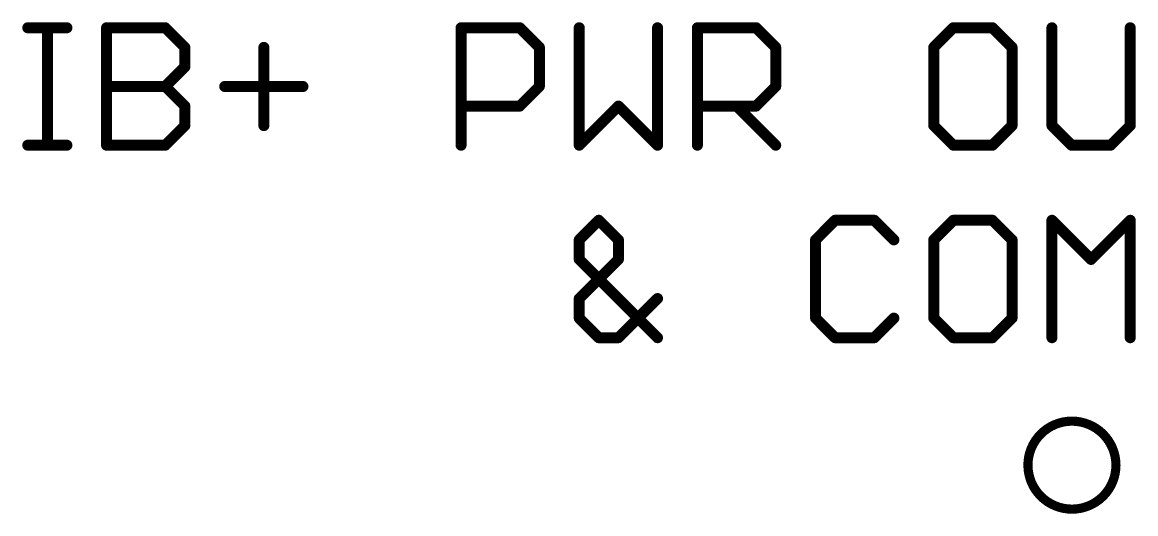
# Model space of a CAD drawing. Extents: x -19 to 124, y 0 to 88.
# Drawn here: x -19.24 to -3.82, y 61.2 to 68.01 of the extents above; entities that cross this region are included whole.
import ezdxf

# ---------------------------------------------------------------- set-up
doc = ezdxf.new("R2010")
doc.units = 0
doc.layers.add('114', color=53, linetype='CONTINUOUS')

msp = doc.modelspace()

# ---------------------------------------------------------------- linework, layer by layer
at = {"layer": '114', "const_width": 0.1524}
for points in [[(-19.1648, 67.9337), (-18.6225, 67.9337)], [(-18.8937, 66.3067), (-18.8937, 67.9337)], [(-18.0734, 66.3067), (-18.0734, 67.9337)], [(-18.0734, 67.9337), (-17.2599, 67.9337)], [(-17.2599, 67.9337), (-16.9887, 67.6625)], [(-13.1619, 66.3067), (-13.1619, 67.9337)], [(-13.1619, 67.9337), (-12.3484, 67.9337)], [(-12.3484, 67.9337), (-12.0773, 67.6625)], [(-11.5248, 67.9337), (-11.5248, 66.3067)], [(-10.4401, 66.3067), (-10.4401, 67.9337)], [(-9.8876, 66.3067), (-9.8876, 67.9337)], [(-9.8876, 67.9337), (-9.0741, 67.9337)], [(-9.0741, 67.9337), (-8.803, 67.6625)], [(-6.3421, 67.9337), (-6.6133, 67.6625)], [(-5.7998, 67.9337), (-6.3421, 67.9337)], [(-5.5286, 67.6625), (-5.7998, 67.9337)], [(-4.9761, 67.9337), (-4.9761, 66.5779)], [(-3.8915, 66.5779), (-3.8915, 67.9337)], [(-16.9887, 67.6625), (-16.9887, 67.3914)], [(-15.8939, 67.6625), (-15.8939, 66.5779)], [(-12.0773, 67.6625), (-12.0773, 67.1202)], [(-8.803, 67.6625), (-8.803, 67.1202)], [(-6.6133, 67.6625), (-6.6133, 66.5779)], [(-5.5286, 66.5779), (-5.5286, 67.6625)], [(-16.9887, 67.3914), (-17.2599, 67.1202)], [(-18.0734, 67.1202), (-17.2599, 67.1202)], [(-17.2599, 67.1202), (-16.9887, 66.849)], [(-16.4362, 67.1202), (-15.3516, 67.1202)], [(-12.0773, 67.1202), (-12.3484, 66.849)], [(-8.803, 67.1202), (-9.0741, 66.849)], [(-16.9887, 66.849), (-16.9887, 66.5779)], [(-12.3484, 66.849), (-13.1619, 66.849)], [(-11.5248, 66.3067), (-10.9824, 66.849)], [(-10.9824, 66.849), (-10.4401, 66.3067)], [(-9.0741, 66.849), (-9.8876, 66.849)], [(-9.3453, 66.849), (-8.803, 66.3067)], [(-16.9887, 66.5779), (-17.2599, 66.3067)], [(-6.6133, 66.5779), (-6.3421, 66.3067)], [(-5.7998, 66.3067), (-5.5286, 66.5779)], [(-4.9761, 66.5779), (-4.705, 66.3067)], [(-4.1627, 66.3067), (-3.8915, 66.5779)], [(-19.1648, 66.3067), (-18.6225, 66.3067)], [(-17.2599, 66.3067), (-18.0734, 66.3067)], [(-6.3421, 66.3067), (-5.7998, 66.3067)], [(-4.705, 66.3067), (-4.1627, 66.3067)], [(-11.2536, 65.2667), (-11.5248, 64.9955)], [(-10.9824, 64.9955), (-11.2536, 65.2667)], [(-7.9793, 65.2667), (-8.2504, 64.9955)], [(-7.4369, 65.2667), (-7.9793, 65.2667)], [(-7.1658, 64.9955), (-7.4369, 65.2667)], [(-6.3421, 65.2667), (-6.6133, 64.9955)], [(-5.7998, 65.2667), (-6.3421, 65.2667)], [(-5.5286, 64.9955), (-5.7998, 65.2667)], [(-4.9761, 63.6397), (-4.9761, 65.2667)], [(-4.9761, 65.2667), (-4.4338, 64.7244)], [(-4.4338, 64.7244), (-3.8915, 65.2667)], [(-3.8915, 65.2667), (-3.8915, 63.6397)], [(-11.5248, 64.9955), (-11.5248, 64.7244)], [(-10.9824, 64.7244), (-10.9824, 64.9955)], [(-8.2504, 64.9955), (-8.2504, 63.9109)], [(-6.6133, 64.9955), (-6.6133, 63.9109)], [(-5.5286, 63.9109), (-5.5286, 64.9955)], [(-11.5248, 64.182), (-10.9824, 64.7244)], [(-11.5248, 64.7244), (-10.4401, 63.6397)], [(-11.5248, 63.9109), (-11.5248, 64.182)], [(-10.4401, 64.182), (-10.9824, 63.6397)], [(-11.2536, 63.6397), (-11.5248, 63.9109)], [(-8.2504, 63.9109), (-7.9793, 63.6397)], [(-7.4369, 63.6397), (-7.1658, 63.9109)], [(-6.6133, 63.9109), (-6.3421, 63.6397)], [(-5.7998, 63.6397), (-5.5286, 63.9109)], [(-10.9824, 63.6397), (-11.2536, 63.6397)], [(-7.9793, 63.6397), (-7.4369, 63.6397)], [(-6.3421, 63.6397), (-5.7998, 63.6397)]]:
    msp.add_lwpolyline(points, dxfattribs=at)
at = {"layer": '114'}
for points, const_width in [([(-19.1648, 67.9718, 1), (-19.1648, 67.8956)], 0.0762), ([(-18.8556, 67.9337, 1), (-18.9318, 67.9337)], 0.0762), ([(-18.6225, 67.8956, 1), (-18.6225, 67.9718)], 0.0762), ([(-18.0353, 67.9337, 1), (-18.1115, 67.9337)], 0.0762), ([(-18.0734, 67.9718, 1), (-18.0734, 67.8956)], 0.0762), ([(-17.233, 67.9606, 1), (-17.2868, 67.9067)], 0.0762), ([(-17.2599, 67.8956, 1), (-17.2599, 67.9718)], 0.0762), ([(-13.1238, 67.9337, 1), (-13.2, 67.9337)], 0.0762), ([(-13.1619, 67.9718, 1), (-13.1619, 67.8956)], 0.0762), ([(-12.3215, 67.9606, 1), (-12.3754, 67.9067)], 0.0762), ([(-12.3484, 67.8956, 1), (-12.3484, 67.9718)], 0.0762), ([(-11.4867, 67.9337, 1), (-11.5629, 67.9337)], 0.0762), ([(-10.402, 67.9337, 1), (-10.4782, 67.9337)], 0.0762), ([(-9.8495, 67.9337, 1), (-9.9257, 67.9337)], 0.0762), ([(-9.8876, 67.9718, 1), (-9.8876, 67.8956)], 0.0762), ([(-9.0472, 67.9606, 1), (-9.1011, 67.9067)], 0.0762), ([(-9.0741, 67.8956, 1), (-9.0741, 67.9718)], 0.0762), ([(-6.3421, 67.9718, 1), (-6.3421, 67.8956)], 0.0762), ([(-6.3152, 67.9067, 1), (-6.3691, 67.9606)], 0.0762), ([(-5.7729, 67.9606, 1), (-5.8267, 67.9067)], 0.0762), ([(-5.7998, 67.8956, 1), (-5.7998, 67.9718)], 0.0762), ([(-4.938, 67.9337, 1), (-5.0142, 67.9337)], 0.0762), ([(-3.8534, 67.9337, 1), (-3.9296, 67.9337)], 0.0762), ([(-16.9506, 67.6625, 1), (-17.0268, 67.6625)], 0.0762), ([(-17.0157, 67.6356, 1), (-16.9618, 67.6895)], 0.0762), ([(-15.8558, 67.6625, 1), (-15.932, 67.6625)], 0.0762), ([(-12.0392, 67.6625, 1), (-12.1154, 67.6625)], 0.0762), ([(-12.1042, 67.6356, 1), (-12.0503, 67.6895)], 0.0762), ([(-8.7649, 67.6625, 1), (-8.8411, 67.6625)], 0.0762), ([(-8.8299, 67.6356, 1), (-8.776, 67.6895)], 0.0762), ([(-6.5752, 67.6625, 1), (-6.6514, 67.6625)], 0.0762), ([(-6.6402, 67.6895, 1), (-6.5864, 67.6356)], 0.0762), ([(-5.4905, 67.6625, 1), (-5.5667, 67.6625)], 0.0762), ([(-5.5556, 67.6356, 1), (-5.5017, 67.6895)], 0.0762), ([(-17.0268, 67.3914, 1), (-16.9506, 67.3914)], 0.0762), ([(-16.9618, 67.3644, 1), (-17.0157, 67.4183)], 0.0762), ([(-18.0734, 67.1583, 1), (-18.0734, 67.0821)], 0.0762), ([(-17.233, 67.1471, 1), (-17.2868, 67.0933)], 0.0762), ([(-17.2868, 67.1471, 1), (-17.233, 67.0933)], 0.0762), ([(-17.2599, 67.0821, 1), (-17.2599, 67.1583)], 0.0762), ([(-16.4362, 67.1583, 1), (-16.4362, 67.0821)], 0.0762), ([(-15.3516, 67.0821, 1), (-15.3516, 67.1583)], 0.0762), ([(-12.1154, 67.1202, 1), (-12.0392, 67.1202)], 0.0762), ([(-12.0503, 67.0933, 1), (-12.1042, 67.1471)], 0.0762), ([(-8.8411, 67.1202, 1), (-8.7649, 67.1202)], 0.0762), ([(-8.776, 67.0933, 1), (-8.8299, 67.1471)], 0.0762), ([(-16.9506, 66.849, 1), (-17.0268, 66.849)], 0.0762), ([(-17.0157, 66.8221, 1), (-16.9618, 66.876)], 0.0762), ([(-13.1619, 66.8871, 1), (-13.1619, 66.8109)], 0.0762), ([(-12.3754, 66.876, 1), (-12.3215, 66.8221)], 0.0762), ([(-12.3484, 66.8109, 1), (-12.3484, 66.8871)], 0.0762), ([(-10.9555, 66.876, 1), (-11.0094, 66.8221)], 0.0762), ([(-10.9555, 66.8221, 1), (-11.0094, 66.876)], 0.0762), ([(-9.8876, 66.8871, 1), (-9.8876, 66.8109)], 0.0762), ([(-9.3183, 66.876, 1), (-9.3722, 66.8221)], 0.0762), ([(-9.1011, 66.876, 1), (-9.0472, 66.8221)], 0.0762), ([(-9.0741, 66.8109, 1), (-9.0741, 66.8871)], 0.0762), ([(-16.9618, 66.5509, 1), (-17.0157, 66.6048)], 0.0762), ([(-6.5864, 66.6048, 1), (-6.6402, 66.5509)], 0.0762), ([(-5.5017, 66.5509, 1), (-5.5556, 66.6048)], 0.0762), ([(-4.9492, 66.6048, 1), (-5.0031, 66.5509)], 0.0762), ([(-3.8645, 66.5509, 1), (-3.9184, 66.6048)], 0.0762), ([(-17.0268, 66.5779, 1), (-16.9506, 66.5779)], 0.0762), ([(-15.932, 66.5779, 1), (-15.8558, 66.5779)], 0.0762), ([(-6.6514, 66.5779, 1), (-6.5752, 66.5779)], 0.0762), ([(-5.5667, 66.5779, 1), (-5.4905, 66.5779)], 0.0762), ([(-5.0142, 66.5779, 1), (-4.938, 66.5779)], 0.0762), ([(-3.9296, 66.5779, 1), (-3.8534, 66.5779)], 0.0762), ([(-19.1648, 66.3448, 1), (-19.1648, 66.2686)], 0.0762), ([(-18.9318, 66.3067, 1), (-18.8556, 66.3067)], 0.0762), ([(-18.6225, 66.2686, 1), (-18.6225, 66.3448)], 0.0762), ([(-18.0734, 66.3448, 1), (-18.0734, 66.2686)], 0.0762), ([(-18.1115, 66.3067, 1), (-18.0353, 66.3067)], 0.0762), ([(-17.2868, 66.3336, 1), (-17.233, 66.2798)], 0.0762), ([(-17.2599, 66.2686, 1), (-17.2599, 66.3448)], 0.0762), ([(-13.2, 66.3067, 1), (-13.1238, 66.3067)], 0.0762), ([(-11.5629, 66.3067, 1), (-11.4867, 66.3067)], 0.0762), ([(-11.5517, 66.3336, 1), (-11.4978, 66.2798)], 0.0762), ([(-10.4782, 66.3067, 1), (-10.402, 66.3067)], 0.0762), ([(-10.4671, 66.2798, 1), (-10.4132, 66.3336)], 0.0762), ([(-9.9257, 66.3067, 1), (-9.8495, 66.3067)], 0.0762), ([(-8.8299, 66.2798, 1), (-8.776, 66.3336)], 0.0762), ([(-6.3421, 66.3448, 1), (-6.3421, 66.2686)], 0.0762), ([(-6.3691, 66.2798, 1), (-6.3152, 66.3336)], 0.0762), ([(-5.8267, 66.3336, 1), (-5.7729, 66.2798)], 0.0762), ([(-5.7998, 66.2686, 1), (-5.7998, 66.3448)], 0.0762), ([(-4.705, 66.3448, 1), (-4.705, 66.2686)], 0.0762), ([(-4.7319, 66.2798, 1), (-4.678, 66.3336)], 0.0762), ([(-4.1896, 66.3336, 1), (-4.1357, 66.2798)], 0.0762), ([(-4.1627, 66.2686, 1), (-4.1627, 66.3448)], 0.0762), ([(-11.2267, 65.2936, 1), (-11.2805, 65.2397)], 0.0762), ([(-11.2266, 65.2397, 1), (-11.2805, 65.2936)], 0.0762), ([(-7.9793, 65.3048, 1), (-7.9793, 65.2286)], 0.0762), ([(-7.9523, 65.2397, 1), (-8.0062, 65.2936)], 0.0762), ([(-7.41, 65.2936, 1), (-7.4639, 65.2397)], 0.0762), ([(-7.4369, 65.2286, 1), (-7.4369, 65.3048)], 0.0762), ([(-6.3421, 65.3048, 1), (-6.3421, 65.2286)], 0.0762), ([(-6.3152, 65.2397, 1), (-6.3691, 65.2936)], 0.0762), ([(-5.7729, 65.2936, 1), (-5.8267, 65.2397)], 0.0762), ([(-5.7998, 65.2286, 1), (-5.7998, 65.3048)], 0.0762), ([(-4.9492, 65.2936, 1), (-5.0031, 65.2397)], 0.0762), ([(-4.938, 65.2667, 1), (-5.0142, 65.2667)], 0.0762), ([(-3.8534, 65.2667, 1), (-3.9296, 65.2667)], 0.0762), ([(-3.8645, 65.2397, 1), (-3.9184, 65.2936)], 0.0762), ([(-11.4867, 64.9955, 1), (-11.5629, 64.9955)], 0.0762), ([(-11.5517, 65.0225, 1), (-11.4978, 64.9686)], 0.0762), ([(-10.9443, 64.9955, 1), (-11.0205, 64.9955)], 0.0762), ([(-11.0094, 64.9686, 1), (-10.9555, 65.0225)], 0.0762), ([(-8.2774, 65.0225, 1), (-8.2235, 64.9686)], 0.0762), ([(-8.2123, 64.9955, 1), (-8.2885, 64.9955)], 0.0762), ([(-7.1927, 64.9686, 1), (-7.1388, 65.0225)], 0.0762), ([(-6.5752, 64.9955, 1), (-6.6514, 64.9955)], 0.0762), ([(-6.6402, 65.0225, 1), (-6.5863, 64.9686)], 0.0762), ([(-5.4905, 64.9955, 1), (-5.5667, 64.9955)], 0.0762), ([(-5.5556, 64.9686, 1), (-5.5017, 65.0225)], 0.0762), ([(-11.4978, 64.7513, 1), (-11.5517, 64.6974)], 0.0762), ([(-10.9555, 64.6974, 1), (-11.0094, 64.7513)], 0.0762), ([(-4.4607, 64.7513, 1), (-4.4069, 64.6974)], 0.0762), ([(-4.4607, 64.6974, 1), (-4.4069, 64.7513)], 0.0762), ([(-11.5629, 64.7244, 1), (-11.4867, 64.7244)], 0.0762), ([(-11.0205, 64.7244, 1), (-10.9443, 64.7244)], 0.0762), ([(-11.4867, 64.182, 1), (-11.5629, 64.182)], 0.0762), ([(-11.5517, 64.209, 1), (-11.4978, 64.1551)], 0.0762), ([(-10.4132, 64.1551, 1), (-10.467, 64.209)], 0.0762), ([(-11.4978, 63.9378, 1), (-11.5517, 63.8839)], 0.0762), ([(-11.5629, 63.9109, 1), (-11.4867, 63.9109)], 0.0762), ([(-8.2235, 63.9378, 1), (-8.2774, 63.8839)], 0.0762), ([(-8.2885, 63.9109, 1), (-8.2123, 63.9109)], 0.0762), ([(-7.1388, 63.8839, 1), (-7.1927, 63.9378)], 0.0762), ([(-6.5863, 63.9378, 1), (-6.6402, 63.8839)], 0.0762), ([(-6.6514, 63.9109, 1), (-6.5752, 63.9109)], 0.0762), ([(-5.5667, 63.9109, 1), (-5.4905, 63.9109)], 0.0762), ([(-5.5017, 63.8839, 1), (-5.5556, 63.9378)], 0.0762), ([(-11.2536, 63.6778, 1), (-11.2536, 63.6016)], 0.0762), ([(-10.9824, 63.6016, 1), (-10.9824, 63.6778)], 0.0762), ([(-7.9793, 63.6778, 1), (-7.9793, 63.6016)], 0.0762), ([(-7.4369, 63.6016, 1), (-7.4369, 63.6778)], 0.0762), ([(-6.3421, 63.6778, 1), (-6.3421, 63.6016)], 0.0762), ([(-5.7998, 63.6016, 1), (-5.7998, 63.6778)], 0.0762), ([(-11.2805, 63.6128, 1), (-11.2266, 63.6666)], 0.0762), ([(-11.0094, 63.6666, 1), (-10.9555, 63.6128)], 0.0762), ([(-10.467, 63.6128, 1), (-10.4132, 63.6666)], 0.0762), ([(-8.0062, 63.6128, 1), (-7.9523, 63.6666)], 0.0762), ([(-7.4639, 63.6666, 1), (-7.41, 63.6128)], 0.0762), ([(-6.3691, 63.6128, 1), (-6.3152, 63.6666)], 0.0762), ([(-5.8267, 63.6666, 1), (-5.7729, 63.6128)], 0.0762), ([(-5.0142, 63.6397, 1), (-4.938, 63.6397)], 0.0762), ([(-3.9296, 63.6397, 1), (-3.8534, 63.6397)], 0.0762), ([(-4.699, 61.2648, 1), (-4.699, 62.484, 1), (-4.699, 61.2648)], 0.127)]:
    msp.add_lwpolyline(points, format="xyb", dxfattribs=dict(at, const_width=const_width))

doc.saveas('drawing.dxf')
